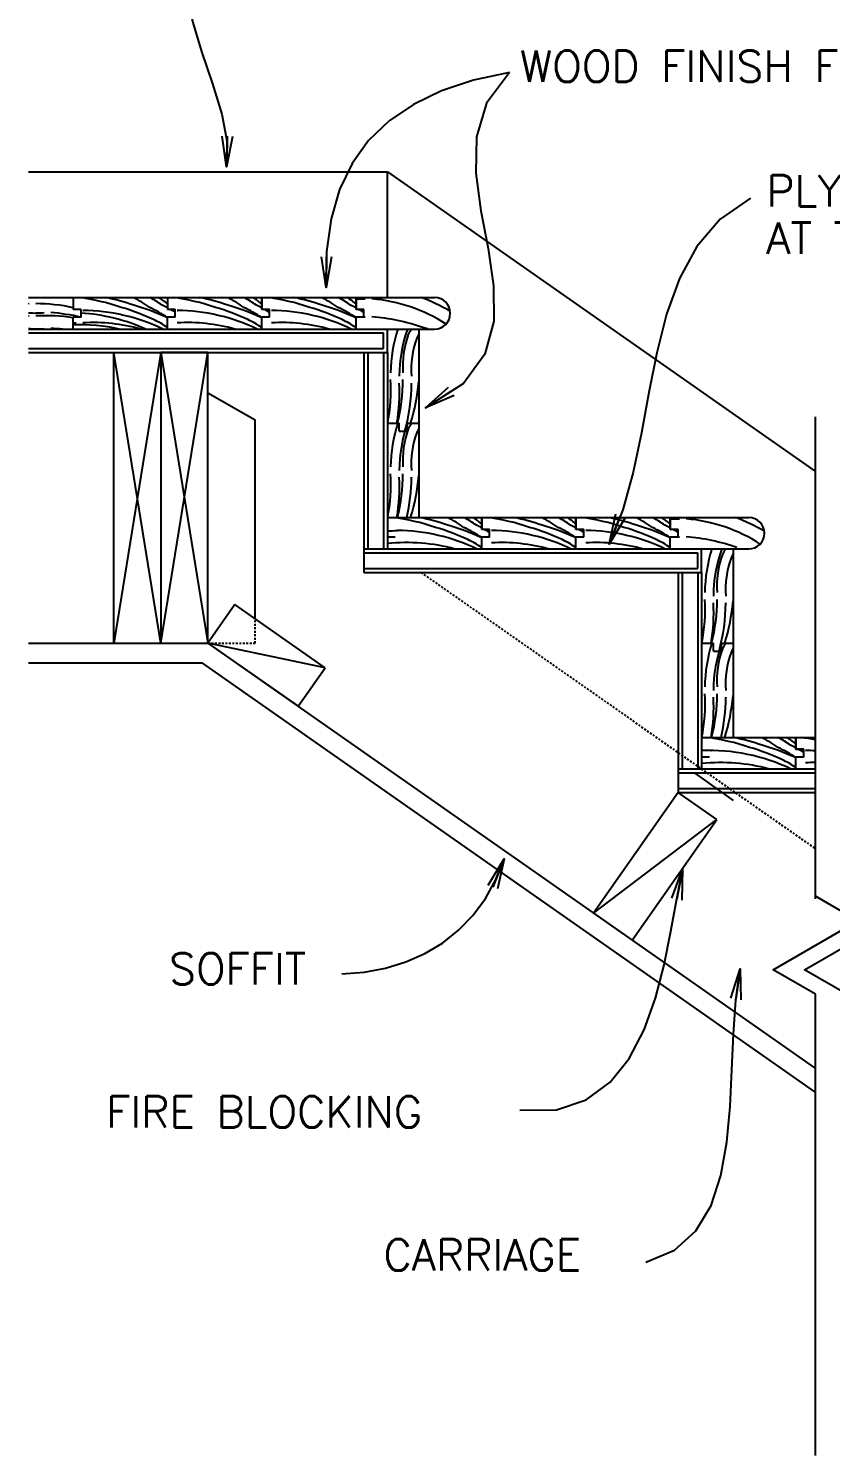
# Model space of a CAD drawing. Header units: inches. Extents: x 26998 to 46838, y -509 to 4343.
# Drawn here: x 39455.2 to 39506.9, y 3585.3 to 3677.3 of the extents above; entities that cross this region are included whole.
import ezdxf

# ---------------------------------------------------------------- set-up
doc = ezdxf.new("R2010")
doc.units = ezdxf.units.IN
doc.header["$LTSCALE"] = 0.5
doc.header["$MEASUREMENT"] = 0
doc.linetypes.add('HIDDEN', pattern=[0.375, 0.25, -0.125])
for name, color, linetype in [('R-AGSFINE', 4, 'Continuous'), ('R-AGSHEAVY', 1, 'Continuous'), ('R-AGSMEDIUM', 2, 'Continuous'), ('R-AGSPATT', 4, 'Continuous'), ('R-AGSTEXT', 6, 'Continuous')]:
    doc.layers.add(name, color=color, linetype=linetype)
doc.styles.add('AGSROMANS', font='romans')

# ---------------------------------------------------------------- blocks, each defined once
blk = doc.blocks.new('AGSARROW')
for points in [[(-1, 0.167), (0, 0), (-1, -0.167)], [(0, 0), (-1, 0)]]:
    blk.add_lwpolyline(points)

msp = doc.modelspace()

# ---------------------------------------------------------------- linework, layer by layer
at = {"layer": 'R-AGSFINE', "linetype": 'HIDDEN'}
for p, q in [((39480.5490991, 3642.2431982), (39505.9728998, 3624.4454428)), ((39469.8408833, 3637.6883743), (39469.8408833, 3639.2705187)), ((39466.8025092, 3637.6883743), (39469.8408833, 3637.6883743))]:
    msp.add_line(p, q, dxfattribs=at)
at = {"layer": 'R-AGSHEAVY'}
for points in [[(39455.2347894, 3659.975259), (39481.4140777, 3659.975259)], [(39455.2347894, 3657.9442017), (39481.4140777, 3657.9442017)], [(39480.4012863, 3657.9442017), (39480.4012863, 3645.7907053)], [(39460.733436, 3637.6883743), (39460.733436, 3656.4277519)], [(39460.733436, 3656.4277519), (39466.8025092, 3656.4277519)], [(39463.7679664, 3656.4277519), (39463.7679664, 3637.6883743)], [(39466.8025092, 3637.6883743), (39466.8025092, 3656.4277519)], [(39478.3757036, 3656.4277519), (39478.3757036, 3643.7651225)], [(39478.3757036, 3645.7907053), (39501.6753796, 3645.7907053)], [(39481.5728396, 3643.7651225), (39501.6753796, 3643.7651225)], [(39500.6625883, 3643.7651225), (39500.6625883, 3631.6061516)], [(39498.6370055, 3642.2431982), (39498.6370055, 3629.5805688)], [(39468.5434155, 3640.1738191), (39466.8025092, 3637.6883743)], [(39474.3519109, 3636.10623), (39468.5434155, 3640.1738191)], [(39460.733436, 3637.6883743), (39466.8025092, 3637.6883743)], [(39466.8025092, 3637.6883743), (39472.6110046, 3633.6207852)], [(39472.6110046, 3633.6207852), (39474.3519109, 3636.10623)], [(39498.6370055, 3631.6061516), (39505.9728998, 3631.6061516)], [(39497.1205558, 3629.5805688), (39505.9728998, 3629.5805688)], [(39497.1205558, 3628.064119), (39491.667906, 3620.2793119)], [(39499.6060005, 3626.3177382), (39497.1205558, 3628.064119)], [(39494.1588253, 3618.5384056), (39499.6060005, 3626.3177382)], [(39491.667906, 3620.2793119), (39494.1588253, 3618.5384056)]]:
    msp.add_lwpolyline(points, dxfattribs=at)
for points in [[(39481.4163554, 3657.9466351, 1), (39481.4163554, 3659.9726365)], [(39501.676369, 3643.7646256, 1), (39501.676369, 3645.7906269)]]:
    msp.add_lwpolyline(points, format="xyb", dxfattribs=at)
at = {"layer": 'R-AGSMEDIUM'}
for p, q in [((39455.2347894, 3668.07759), (39478.3757036, 3668.07759)), ((39478.3757036, 3668.07759), (39505.9728998, 3648.7579103)), ((39478.3757036, 3659.975259), (39478.3757036, 3668.07759)), ((39458.1198762, 3659.975259), (39458.1198762, 3659.2142968)), ((39464.1966244, 3659.975259), (39464.1966244, 3659.2142968)), ((39470.2733726, 3659.975259), (39470.2733726, 3659.2142968)), ((39470.2733726, 3659.2142968), (39470.2733726, 3659.975259)), ((39476.3501209, 3659.975259), (39476.3501209, 3659.2142968)), ((39476.3501209, 3659.2142968), (39476.3501209, 3659.975259)), ((39476.3501209, 3659.2142968), (39476.3501209, 3659.975259)), ((39458.6235346, 3658.7051639), (39458.6235346, 3659.2142968)), ((39464.7002828, 3658.7051639), (39464.7002828, 3659.2142968)), ((39470.777031, 3658.7051639), (39470.777031, 3659.2142968)), ((39470.7825056, 3658.7051639), (39470.7825056, 3659.2142968)), ((39476.8537793, 3658.7051639), (39476.8537793, 3659.2142968)), ((39476.8592538, 3658.7051639), (39476.8592538, 3659.2142968)), ((39458.1198762, 3657.9442017), (39458.1198762, 3658.7051639)), ((39464.1966244, 3657.9442017), (39464.1966244, 3658.7051639)), ((39470.2733726, 3657.9442017), (39470.2733726, 3658.7051639)), ((39470.2733726, 3657.9442017), (39470.2733726, 3658.7051639)), ((39476.3501209, 3657.9442017), (39476.3501209, 3658.7051639)), ((39476.3501209, 3657.9442017), (39476.3501209, 3658.7051639)), ((39476.3501209, 3657.9442017), (39476.3501209, 3658.7051639)), ((39478.3757036, 3656.4277519), (39478.3757036, 3657.9442017)), ((39455.2347894, 3657.6923725), (39478.1238744, 3657.6923725)), ((39478.1238744, 3656.6795811), (39478.1238744, 3657.6923725)), ((39455.2347894, 3656.6795811), (39478.1238744, 3656.6795811)), ((39455.2347894, 3656.4277519), (39478.3757036, 3656.4277519)), ((39463.7679664, 3637.6883743), (39460.733436, 3656.4277519)), ((39463.7679664, 3656.4277519), (39460.733436, 3637.6883743)), ((39463.7679664, 3637.6883743), (39466.8025092, 3656.4277519)), ((39463.7679664, 3656.4277519), (39466.8025092, 3637.6883743)), ((39466.8025092, 3656.4277519), (39463.7679664, 3656.4277519)), ((39466.8025092, 3656.4277519), (39463.7679664, 3656.4277519)), ((39476.8592538, 3656.4277519), (39476.8592538, 3643.7651225)), ((39477.111083, 3656.4277519), (39477.111083, 3643.7651225)), ((39478.1238744, 3656.4277519), (39478.1238744, 3643.7651225)), ((39466.8025092, 3653.8382908), (39469.8408833, 3652.0809609)), ((39469.8408833, 3639.2705187), (39469.8408833, 3652.0809609)), ((39478.3757036, 3651.8674535), (39479.1366658, 3651.8674535)), ((39479.1366658, 3651.3637951), (39479.1366658, 3651.8674535)), ((39479.6457987, 3651.3637951), (39479.6457987, 3651.8674535)), ((39479.6457987, 3651.8674535), (39480.4012863, 3651.8674535)), ((39505.9728998, 3621.2154596), (39505.9728998, 3652.2889937)), ((39479.1366658, 3651.3637951), (39479.6457987, 3651.3637951)), ((39484.4579264, 3645.7907053), (39484.4579264, 3645.0297431)), ((39484.4579264, 3645.0297431), (39484.4579264, 3645.7907053)), ((39484.4579264, 3645.0297431), (39484.4579264, 3645.7907053)), ((39484.4579264, 3645.7907053), (39484.4579264, 3645.0297431)), ((39490.5346746, 3645.7907053), (39490.5346746, 3645.0297431)), ((39490.5346746, 3645.0297431), (39490.5346746, 3645.7907053)), ((39490.5346746, 3645.0297431), (39490.5346746, 3645.7907053)), ((39490.5346746, 3645.7907053), (39490.5346746, 3645.0297431)), ((39490.5346746, 3645.0297431), (39490.5346746, 3645.7907053)), ((39496.6114228, 3645.7907053), (39496.6114228, 3645.0297431)), ((39496.6114228, 3645.0297431), (39496.6114228, 3645.7907053)), ((39496.6114228, 3645.0297431), (39496.6114228, 3645.7907053)), ((39496.6114228, 3645.7907053), (39496.6114228, 3645.0297431)), ((39496.6114228, 3645.0297431), (39496.6114228, 3645.7907053)), ((39496.6114228, 3645.0297431), (39496.6114228, 3645.7907053)), ((39484.4579264, 3643.7651225), (39484.4579264, 3644.5260847)), ((39484.4579264, 3643.759648), (39484.4579264, 3644.5206102)), ((39484.4579264, 3643.759648), (39484.4579264, 3644.5206102)), ((39484.4579264, 3643.759648), (39484.4579264, 3644.5206102)), ((39484.9615848, 3644.5206102), (39484.9615848, 3645.0297431)), ((39484.9615848, 3644.5260847), (39484.9615848, 3645.0297431)), ((39484.9670593, 3644.5206102), (39484.9670593, 3645.0297431)), ((39490.5346746, 3643.7651225), (39490.5346746, 3644.5260847)), ((39490.5346746, 3643.7651225), (39490.5346746, 3644.5260847)), ((39490.5346746, 3643.759648), (39490.5346746, 3644.5206102)), ((39490.5346746, 3643.759648), (39490.5346746, 3644.5206102)), ((39490.5346746, 3643.759648), (39490.5346746, 3644.5206102)), ((39491.038333, 3644.5206102), (39491.038333, 3645.0297431)), ((39491.038333, 3644.5260847), (39491.038333, 3645.0297431)), ((39491.038333, 3644.5260847), (39491.038333, 3645.0297431)), ((39491.0438075, 3644.5206102), (39491.0438075, 3645.0297431)), ((39496.6114228, 3643.7651225), (39496.6114228, 3644.5260847)), ((39496.6114228, 3643.7651225), (39496.6114228, 3644.5260847)), ((39496.6114228, 3643.7651225), (39496.6114228, 3644.5260847)), ((39496.6114228, 3643.759648), (39496.6114228, 3644.5206102)), ((39496.6114228, 3643.759648), (39496.6114228, 3644.5206102)), ((39496.6114228, 3643.759648), (39496.6114228, 3644.5206102)), ((39497.1150812, 3644.5206102), (39497.1150812, 3645.0297431)), ((39497.1150812, 3644.5260847), (39497.1150812, 3645.0297431)), ((39497.1150812, 3644.5260847), (39497.1150812, 3645.0297431)), ((39497.1205558, 3644.5260847), (39497.1205558, 3645.0297431)), ((39476.8592538, 3643.7651225), (39498.6370055, 3643.7651225)), ((39476.8592538, 3643.7651225), (39476.8592538, 3642.2431982)), ((39476.8592538, 3643.5132933), (39498.3851763, 3643.5132933)), ((39498.3851763, 3642.500502), (39498.3851763, 3643.5132933)), ((39498.6370055, 3643.7651225), (39499.3979677, 3643.7651225)), ((39498.6370055, 3642.2431982), (39498.6370055, 3643.7651225)), ((39499.9071007, 3643.7651225), (39500.6625883, 3643.7651225)), ((39476.8592538, 3642.500502), (39498.3851763, 3642.500502)), ((39476.8592538, 3642.2431982), (39498.6370055, 3642.2431982)), ((39497.1205558, 3642.2431982), (39497.1205558, 3629.5805688)), ((39497.372385, 3642.2431982), (39497.372385, 3629.5805688)), ((39498.3851763, 3642.2431982), (39498.3851763, 3629.5805688)), ((39455.2347894, 3637.6883743), (39466.8025092, 3637.6883743)), ((39463.7679664, 3637.6883743), (39466.8025092, 3637.6883743)), ((39466.8025092, 3637.6883743), (39505.9728998, 3610.2663637)), ((39474.3519109, 3636.10623), (39466.8025092, 3637.6883743)), ((39498.6370055, 3637.6883743), (39499.3979677, 3637.6883743)), ((39498.6370055, 3637.6828998), (39499.3979677, 3637.6828998)), ((39499.3979677, 3637.1792414), (39499.3979677, 3637.6883743)), ((39499.3979677, 3637.1792414), (39499.3979677, 3637.6828998)), ((39499.3979677, 3637.1792414), (39499.9071007, 3637.1792414)), ((39499.3979677, 3637.1792414), (39499.9016261, 3637.1792414)), ((39499.9016261, 3637.6883743), (39500.6625883, 3637.6883743)), ((39499.9016261, 3637.1792414), (39499.9016261, 3637.6883743)), ((39499.9071007, 3637.1847159), (39499.9071007, 3637.6883743)), ((39499.9071007, 3637.1792414), (39499.9071007, 3637.6828998)), ((39499.9071007, 3637.6828998), (39500.6625883, 3637.6828998)), ((39455.2347894, 3636.4182792), (39466.4028672, 3636.4182792)), ((39466.4028672, 3636.4182792), (39505.9728998, 3608.7170666)), ((39504.7137538, 3631.6061516), (39504.7137538, 3630.8451894)), ((39504.7137538, 3630.8451894), (39504.7137538, 3631.6061516)), ((39504.7137538, 3630.8451894), (39504.7137538, 3631.6061516)), ((39504.7137538, 3631.6061516), (39504.7137538, 3630.8451894)), ((39504.7137538, 3630.8451894), (39504.7137538, 3631.6061516)), ((39504.7137538, 3630.8451894), (39504.7137538, 3631.6061516)), ((39504.7137538, 3631.6061516), (39504.7137538, 3630.8506639)), ((39505.2174122, 3630.3360564), (39505.2174122, 3630.8451894)), ((39505.2174122, 3630.341531), (39505.2174122, 3630.8451894)), ((39505.2174122, 3630.341531), (39505.2174122, 3630.8451894)), ((39505.2228867, 3630.341531), (39505.2228867, 3630.8506639)), ((39505.2283613, 3630.3360564), (39505.2283613, 3630.8451894)), ((39497.1205558, 3629.5805688), (39497.1205558, 3628.064119)), ((39501.8341415, 3629.5805688), (39505.9728998, 3629.5805688)), ((39504.7137538, 3629.5805688), (39504.7137538, 3630.341531)), ((39504.7137538, 3629.5805688), (39504.7137538, 3630.341531)), ((39504.7137538, 3629.5805688), (39504.7137538, 3630.341531)), ((39504.7137538, 3629.5805688), (39504.7137538, 3630.341531)), ((39504.7137538, 3629.5750943), (39504.7137538, 3630.3360564)), ((39504.7137538, 3629.5750943), (39504.7137538, 3630.3360564)), ((39504.7137538, 3629.5750943), (39504.7137538, 3630.3360564)), ((39497.1205558, 3629.3287396), (39505.9728998, 3629.3287396)), ((39500.7009101, 3627.5549861), (39498.2154653, 3629.3013669)), ((39497.1205558, 3628.3159482), (39505.9728998, 3628.3159482)), ((39497.1205558, 3628.064119), (39505.9728998, 3628.064119)), ((39491.667906, 3620.2793119), (39499.6060005, 3626.3177382)), ((39505.9728998, 3585.3188487), (39505.9728998, 3615.0565931))]:
    msp.add_line(p, q, dxfattribs=at)
at = {"layer": 'R-AGSMEDIUM', "linetype": 'Continuous'}
for points in [[(39505.9728998, 3615.0565931), (39503.2411004, 3616.6387375), (39508.7156483, 3619.7975516), (39505.9728998, 3621.3742214)], [(39507.9984825, 3615.0565931), (39505.2666831, 3616.6387375), (39510.741231, 3619.7975516), (39507.9984825, 3621.3742214)]]:
    msp.add_lwpolyline(points, dxfattribs=at)
at = {"layer": 'R-AGSPATT'}
for p, q in [((39458.6235346, 3659.2142968), (39458.1198762, 3659.2142968)), ((39464.7002828, 3659.2142968), (39464.1966244, 3659.2142968)), ((39470.777031, 3659.2142968), (39470.2733726, 3659.2142968)), ((39470.7825056, 3659.2142968), (39470.2733726, 3659.2142968)), ((39476.8537793, 3659.2142968), (39476.3501209, 3659.2142968)), ((39476.8592538, 3659.2142968), (39476.3501209, 3659.2142968)), ((39476.8592538, 3659.2142968), (39476.3501209, 3659.2142968)), ((39458.6235346, 3658.7051639), (39458.1198762, 3658.7051639)), ((39464.7002828, 3658.7051639), (39464.1966244, 3658.7051639)), ((39464.7002828, 3658.7051639), (39464.1966244, 3658.7051639)), ((39470.777031, 3658.7051639), (39470.2733726, 3658.7051639)), ((39470.777031, 3658.7051639), (39470.2733726, 3658.7051639)), ((39470.7825056, 3658.7051639), (39470.2733726, 3658.7051639)), ((39476.8592538, 3658.7051639), (39476.3501209, 3658.7051639)), ((39478.8848366, 3644.5206102), (39478.3811781, 3644.5206102)), ((39478.8848366, 3644.5206102), (39478.3811781, 3644.5206102)), ((39484.9615848, 3645.0297431), (39484.4579264, 3645.0297431)), ((39484.9670593, 3645.0297431), (39484.4579264, 3645.0297431)), ((39484.9670593, 3645.0297431), (39484.4579264, 3645.0297431)), ((39484.9615848, 3645.0297431), (39484.4579264, 3645.0297431)), ((39484.9615848, 3644.5260847), (39484.4579264, 3644.5260847)), ((39484.9615848, 3644.5206102), (39484.4579264, 3644.5206102)), ((39484.9615848, 3644.5206102), (39484.4579264, 3644.5206102)), ((39484.9670593, 3644.5206102), (39484.4579264, 3644.5206102)), ((39491.038333, 3645.0297431), (39490.5346746, 3645.0297431)), ((39491.0438075, 3645.0297431), (39490.5346746, 3645.0297431)), ((39491.0438075, 3645.0297431), (39490.5346746, 3645.0297431)), ((39491.038333, 3645.0297431), (39490.5346746, 3645.0297431)), ((39491.038333, 3645.0297431), (39490.5346746, 3645.0297431)), ((39491.038333, 3644.5260847), (39490.5346746, 3644.5260847)), ((39491.038333, 3644.5260847), (39490.5346746, 3644.5260847)), ((39491.038333, 3644.5206102), (39490.5346746, 3644.5206102)), ((39491.038333, 3644.5206102), (39490.5346746, 3644.5206102)), ((39491.0438075, 3644.5206102), (39490.5346746, 3644.5206102)), ((39497.1150812, 3645.0297431), (39496.6114228, 3645.0297431)), ((39497.1205558, 3645.0297431), (39496.6114228, 3645.0297431)), ((39497.1205558, 3645.0297431), (39496.6114228, 3645.0297431)), ((39497.1150812, 3645.0297431), (39496.6114228, 3645.0297431)), ((39497.1150812, 3645.0297431), (39496.6114228, 3645.0297431)), ((39497.1205558, 3645.0297431), (39496.6114228, 3645.0297431)), ((39497.1150812, 3644.5260847), (39496.6114228, 3644.5260847)), ((39497.1150812, 3644.5260847), (39496.6114228, 3644.5260847)), ((39497.1205558, 3644.5260847), (39496.6114228, 3644.5260847)), ((39505.2228867, 3630.8506639), (39504.7137538, 3630.8506639)), ((39505.2174122, 3630.8451894), (39504.7137538, 3630.8451894)), ((39505.2228867, 3630.8451894), (39504.7137538, 3630.8451894)), ((39505.2228867, 3630.8451894), (39504.7137538, 3630.8451894)), ((39505.2174122, 3630.8451894), (39504.7137538, 3630.8451894)), ((39505.2174122, 3630.8451894), (39504.7137538, 3630.8451894)), ((39505.2228867, 3630.8451894), (39504.7137538, 3630.8451894)), ((39499.1406639, 3630.3360564), (39498.6370055, 3630.3360564)), ((39499.1406639, 3630.3360564), (39498.6370055, 3630.3360564)), ((39505.2174122, 3630.341531), (39504.7137538, 3630.341531)), ((39505.2174122, 3630.341531), (39504.7137538, 3630.341531)), ((39505.2228867, 3630.341531), (39504.7137538, 3630.341531)), ((39505.2228867, 3630.341531), (39504.7137538, 3630.341531)), ((39505.2228867, 3630.3360564), (39504.7192283, 3630.3360564)), ((39505.2228867, 3630.3360564), (39504.7192283, 3630.3360564)), ((39505.2283613, 3630.3360564), (39504.7192283, 3630.3360564))]:
    msp.add_line(p, q, dxfattribs=at)
for centre, radius, start, end in [((39455.787073, 3649.7373695), 10.4657775, 77.120713889, 78.021605555), ((39456.8757326, 3646.8834494), 13.1890383, 70.817786111, 83.038813889), ((39457.6804911, 3647.0257877), 13.1890383, 70.817786111, 79.062977778), ((39457.0516935, 3650.76111), 10.4657775, 55.057675, 61.691622222), ((39457.8564521, 3650.9034482), 10.4657775, 55.057675, 60.089763889), ((39457.0509428, 3650.2756377), 11.7244612, 52.449002778, 55.8222), ((39462.9524808, 3646.8834494), 13.1890383, 70.817786111, 83.038813889), ((39463.7572394, 3647.0257877), 13.1890383, 70.817786111, 79.062977778), ((39463.1284418, 3650.76111), 10.4657775, 55.057675, 61.691622222), ((39463.9332003, 3650.9034482), 10.4657775, 55.057675, 60.089763889), ((39463.127691, 3650.2756377), 11.7244612, 52.449002778, 55.8222), ((39469.029229, 3646.8834494), 13.1890383, 70.817786111, 83.038813889), ((39469.8339876, 3647.0257877), 13.1890383, 70.817786111, 79.062977778), ((39469.20519, 3650.76111), 10.4657775, 55.057675, 61.691622222), ((39470.0099485, 3650.9034482), 10.4657775, 55.057675, 60.089763889), ((39469.2044392, 3650.2756377), 11.7244612, 52.449002778, 55.8222), ((39476.7375969, 3667.4013238), 7.5123781, 267.043425, 271.554352778), ((39476.4918133, 3649.4636421), 10.4657775, 57.246452778, 85.135188889), ((39476.4910625, 3648.9781698), 11.7244612, 59.619588889, 69.712008333), ((39454.8160218, 3665.311581), 5.7467153, 274.178836111, 274.507327778), ((39455.6536054, 3665.1947748), 6.2163772, 266.136833333, 275.381608333), ((39455.5969246, 3647.4238655), 12.1602528, 78.025588889, 89.487813889), ((39455.254013, 3665.311581), 5.7467153, 274.507327778, 274.618758333), ((39455.611112, 3645.859709), 13.1890383, 76.893372222, 85.374877778), ((39455.5969246, 3647.4238655), 12.1602528, 75.587972222, 75.833388889), ((39457.8305402, 3646.8380889), 12.1602528, 65.967291667, 86.261), ((39458.6352987, 3646.9804271), 12.1602528, 64.370230556, 89.487813889), ((39458.2923871, 3664.8681426), 5.7467153, 274.507327778, 274.618758333), ((39456.7858334, 3644.2704375), 15.7055507, 65.50085, 73.641297222), ((39457.590592, 3644.4127757), 15.7055507, 65.50085, 73.641297222), ((39458.1469378, 3649.3357928), 11.1395043, 57.106205556, 63.909461111), ((39458.9516964, 3649.4781311), 11.1395043, 61.911172222, 63.909461111), ((39458.9516964, 3649.4781311), 11.1395043, 58.932097222, 60.929433333), ((39447.873356, 3637.025184), 27.8204214, 52.782625, 52.899991667), ((39464.7120469, 3646.9804271), 12.1602528, 64.370230556, 89.487813889), ((39464.3691353, 3664.8681426), 5.7467153, 274.507327778, 274.618758333), ((39462.8625817, 3644.2704375), 15.7055507, 65.50085, 73.641297222), ((39463.6673402, 3644.4127757), 15.7055507, 65.50085, 73.641297222), ((39464.2236861, 3649.3357928), 11.1395043, 57.106205556, 63.909461111), ((39465.0284446, 3649.4781311), 11.1395043, 61.911172222, 63.909461111), ((39465.0284446, 3649.4781311), 11.1395043, 58.932097222, 60.929433333), ((39453.9501043, 3637.025184), 27.8204214, 52.782625, 52.899991667), ((39470.7887952, 3646.9804271), 12.1602528, 64.370230556, 89.487813889), ((39470.4458836, 3664.8681426), 5.7467153, 274.507327778, 274.618758333), ((39468.9393299, 3644.2704375), 15.7055507, 65.50085, 73.641297222), ((39469.7440884, 3644.4127757), 15.7055507, 65.50085, 73.641297222), ((39470.3004343, 3649.3357928), 11.1395043, 57.106205556, 63.909461111), ((39471.1051928, 3649.4781311), 11.1395043, 61.911172222, 63.909461111), ((39471.1051928, 3649.4781311), 11.1395043, 58.932097222, 60.929433333), ((39460.0268525, 3637.025184), 27.8204214, 52.782625, 52.899991667), ((39455.2824981, 3667.7488265), 8.961502, 269.694936111, 269.904983333), ((39455.7850168, 3663.7020639), 5.7467153, 264.505663889, 274.507327778), ((39456.3368609, 3647.1448301), 11.6596063, 81.203702778, 93.103422222), ((39456.5659196, 3645.8143484), 12.1602528, 85.948175, 89.487813889), ((39456.223008, 3663.7020639), 5.7467153, 274.507327778, 274.618758333), ((39458.5704765, 3646.5590534), 11.6596063, 77.543819445, 92.214847222), ((39458.3208722, 3667.3053881), 8.961502, 268.714780556, 269.904983333), ((39459.375235, 3646.7013917), 11.6596063, 74.634133333, 93.103422222), ((39459.144331, 3650.3622023), 9.1920789, 56.658027778, 63.131725), ((39459.9490895, 3650.5045406), 9.1920789, 62.478216667, 63.131725), ((39465.4519832, 3646.7013917), 11.6596063, 74.634133333, 93.103422222), ((39465.2210792, 3650.3622023), 9.1920789, 56.658027778, 63.131725), ((39466.0258378, 3650.5045406), 9.1920789, 62.478216667, 63.131725), ((39471.5287315, 3646.7013917), 11.6596063, 74.634133333, 93.103422222), ((39471.2978274, 3650.3622023), 9.1920789, 56.658027778, 63.131725), ((39472.102586, 3650.5045406), 9.1920789, 62.478216667, 63.131725), ((39476.3583457, 3664.9210474), 6.2163772, 274.621783333, 275.381608333), ((39476.3158524, 3645.5859816), 13.1890383, 70.817786111, 85.374877778), ((39487.5452808, 3655.1154227), 8.961502, 161.599361111, 179.904983333), ((39488.0982102, 3654.8854917), 8.961502, 160.04285, 179.904983333), ((39490.1268327, 3652.5566501), 11.5565676, 152.212730555, 154.197672222), ((39476.2259532, 3642.9729696), 15.7055507, 72.410297222, 73.641297222), ((39485.1080353, 3655.581899), 5.7467153, 159.580775, 184.507327778), ((39485.6609646, 3655.351968), 5.7467153, 159.580775, 184.507327778), ((39490.6797621, 3652.326719), 11.5565676, 152.798588889, 154.197672222), ((39466.9412844, 3654.0610599), 11.6596063, 349.155930556, 3.103422222), ((39467.4942137, 3653.8311289), 11.6596063, 350.304236111, 3.103422222), ((39467.2203198, 3654.8009962), 12.1602528, 346.040272222, 359.487813889), ((39485.1080353, 3655.1439078), 5.7467153, 184.507327778, 184.618758333), ((39467.7732491, 3654.5710652), 12.1602528, 344.707319444, 359.487813889), ((39467.2656804, 3655.7558038), 13.1890383, 342.853472222, 354.841094445), ((39485.6609646, 3654.9139768), 5.7467153, 184.507327778, 184.618758333), ((39487.5452808, 3649.0386745), 8.961502, 161.599361111, 179.904983333), ((39488.0982102, 3648.8087435), 8.961502, 160.04285, 179.904983333), ((39485.1080353, 3649.5051508), 5.7467153, 159.580775, 184.507327778), ((39490.1268327, 3646.4799018), 11.5565676, 152.212730555, 154.197672222), ((39490.6797621, 3646.2499708), 11.5565676, 152.798588889, 154.197672222), ((39485.6609646, 3649.2752197), 5.7467153, 159.580775, 184.507327778), ((39466.9412844, 3647.9843117), 11.6596063, 349.155930556, 3.103422222), ((39467.4942137, 3647.7543807), 11.6596063, 350.304236111, 3.103422222), ((39467.2203198, 3648.724248), 12.1602528, 346.040272222, 359.487813889), ((39485.1080353, 3649.0671596), 5.7467153, 184.507327778, 184.618758333), ((39467.7732491, 3648.494317), 12.1602528, 347.153969444, 359.487813889), ((39467.2656804, 3649.6790555), 13.1890383, 342.853472222, 354.841094445), ((39485.6609646, 3648.8372285), 5.7467153, 184.507327778, 184.618758333), ((39477.1370345, 3632.6988957), 13.1890383, 70.817786111, 83.038813889), ((39477.9417931, 3632.8412339), 13.1890383, 70.817786111, 79.062977778), ((39477.0471354, 3630.0858838), 15.7055507, 65.50085, 73.641297222), ((39477.8518939, 3630.228222), 15.7055507, 65.50085, 73.641297222), ((39477.3129955, 3636.5765563), 10.4657775, 55.057675, 61.691622222), ((39478.4082398, 3635.1512391), 11.1395043, 57.106205556, 63.909461111), ((39478.117754, 3636.7188945), 10.4657775, 55.057675, 60.089763889), ((39477.3122447, 3636.091084), 11.7244612, 52.449002778, 55.8222), ((39479.2129983, 3635.2935773), 11.1395043, 61.911172222, 63.909461111), ((39483.2137828, 3632.6988957), 13.1890383, 70.817786111, 83.038813889), ((39484.0185413, 3632.8412339), 13.1890383, 70.817786111, 79.062977778), ((39483.1238836, 3630.0858838), 15.7055507, 65.50085, 73.641297222), ((39483.9286422, 3630.228222), 15.7055507, 65.50085, 73.641297222), ((39483.3897437, 3636.5765563), 10.4657775, 55.057675, 61.691622222), ((39484.484988, 3635.1512391), 11.1395043, 57.106205556, 63.909461111), ((39484.1945023, 3636.7188945), 10.4657775, 55.057675, 60.089763889), ((39483.3889929, 3636.091084), 11.7244612, 52.449002778, 55.8222), ((39485.2897466, 3635.2935773), 11.1395043, 61.911172222, 63.909461111), ((39489.290531, 3632.6988957), 13.1890383, 70.817786111, 83.038813889), ((39490.0952895, 3632.8412339), 13.1890383, 70.817786111, 79.062977778), ((39489.2006318, 3630.0858838), 15.7055507, 65.50085, 73.641297222), ((39490.0053904, 3630.228222), 15.7055507, 65.50085, 73.641297222), ((39489.4664919, 3636.5765563), 10.4657775, 55.057675, 61.691622222), ((39490.5617362, 3635.1512391), 11.1395043, 57.106205556, 63.909461111), ((39490.2712505, 3636.7188945), 10.4657775, 55.057675, 60.089763889), ((39489.4657412, 3636.091084), 11.7244612, 52.449002778, 55.8222), ((39491.3664948, 3635.2935773), 11.1395043, 61.911172222, 63.909461111), ((39496.9988988, 3653.2167701), 7.5123781, 267.043425, 271.554352778), ((39496.7531152, 3635.2790884), 10.4657775, 57.246452778, 85.135188889), ((39496.7523645, 3634.7936161), 11.7244612, 59.619588889, 69.712008333), ((39478.5536891, 3650.6835888), 5.7467153, 268.225169444, 274.618758333), ((39479.636537, 3632.516838), 11.6596063, 74.634133333, 96.207925), ((39478.8966007, 3632.7958734), 12.1602528, 64.370230556, 89.487813889), ((39479.4056329, 3636.1776486), 9.1920789, 56.658027778, 63.131725), ((39480.2103915, 3636.3199869), 9.1920789, 62.478216667, 63.131725), ((39479.2129983, 3635.2935773), 11.1395043, 58.932097222, 60.929433333), ((39468.134658, 3622.8406303), 27.8204214, 52.782625, 52.899991667), ((39484.9733489, 3632.7958734), 12.1602528, 64.370230556, 89.487813889), ((39484.6304373, 3650.6835888), 5.7467153, 274.507327778, 274.618758333), ((39485.7132852, 3632.516838), 11.6596063, 74.634133333, 93.103422222), ((39485.4823812, 3636.1776486), 9.1920789, 56.658027778, 63.131725), ((39486.2871397, 3636.3199869), 9.1920789, 62.478216667, 63.131725), ((39485.2897466, 3635.2935773), 11.1395043, 58.932097222, 60.929433333), ((39474.2114062, 3622.8406303), 27.8204214, 52.782625, 52.899991667), ((39491.0500971, 3632.7958734), 12.1602528, 64.370230556, 89.487813889), ((39490.7071855, 3650.6835888), 5.7467153, 274.507327778, 274.618758333), ((39491.7900334, 3632.516838), 11.6596063, 74.634133333, 93.103422222), ((39491.5591294, 3636.1776486), 9.1920789, 56.658027778, 63.131725), ((39492.3638879, 3636.3199869), 9.1920789, 62.478216667, 63.131725), ((39491.3664948, 3635.2935773), 11.1395043, 58.932097222, 60.929433333), ((39480.2881544, 3622.8406303), 27.8204214, 52.782625, 52.899991667), ((39496.6196477, 3650.7364937), 6.2163772, 274.621783333, 275.381608333), ((39496.5771543, 3631.4014278), 13.1890383, 70.817786111, 85.374877778), ((39507.8065828, 3640.9363436), 8.961502, 161.599361111, 179.904983333), ((39508.3595121, 3640.7064125), 8.961502, 160.04285, 179.904983333), ((39505.3693372, 3641.4028198), 5.7467153, 159.580775, 184.507327778), ((39510.3881347, 3638.3775709), 11.5565676, 152.212730555, 154.197672222), ((39510.941064, 3638.1476399), 11.5565676, 152.798588889, 154.197672222), ((39505.9222665, 3641.1728888), 5.7467153, 159.580775, 184.507327778), ((39487.2025863, 3639.8819807), 11.6596063, 349.155930556, 3.103422222), ((39487.4816217, 3640.621917), 12.1602528, 346.040272222, 359.487813889), ((39505.3693372, 3640.9648286), 5.7467153, 184.507327778, 184.618758333), ((39487.7555157, 3639.6520497), 11.6596063, 350.304236111, 3.103422222), ((39488.0345511, 3640.391986), 12.1602528, 344.707319444, 359.487813889), ((39487.5269823, 3641.5767246), 13.1890383, 342.853472222, 354.841094445), ((39505.9222665, 3640.7348976), 5.7467153, 184.507327778, 184.618758333), ((39507.8065828, 3634.8541208), 8.961502, 161.599361111, 179.904983333), ((39508.3595121, 3634.6241898), 8.961502, 160.04285, 179.904983333), ((39505.3693372, 3635.320597), 5.7467153, 159.580775, 184.507327778), ((39510.3881347, 3632.2953481), 11.5565676, 152.212730555, 154.197672222), ((39505.9222665, 3635.090666), 5.7467153, 159.580775, 184.507327778), ((39510.941064, 3632.0654171), 11.5565676, 152.798588889, 154.197672222), ((39487.2025863, 3633.7997579), 11.6596063, 349.155930556, 3.103422222), ((39487.7555157, 3633.5698269), 11.6596063, 350.304236111, 3.103422222), ((39487.4816217, 3634.5396942), 12.1602528, 346.040272222, 359.487813889), ((39505.3693372, 3634.8826058), 5.7467153, 184.507327778, 184.618758333), ((39488.0345511, 3634.3097632), 12.1602528, 347.153969444, 359.487813889), ((39487.5269823, 3635.4945018), 13.1890383, 342.853472222, 354.841094445), ((39505.9222665, 3634.6526748), 5.7467153, 184.507327778, 184.618758333), ((39497.3928619, 3618.514342), 13.1890383, 70.817786111, 83.038813889), ((39498.1976205, 3618.6566802), 13.1890383, 70.817786111, 79.062977778), ((39497.5688229, 3622.3920025), 10.4657775, 55.057675, 61.691622222), ((39498.3735814, 3622.5343408), 10.4657775, 55.057675, 60.089763889), ((39497.5680721, 3621.9065302), 11.7244612, 52.449002778, 55.8222), ((39503.4750847, 3618.514342), 13.1890383, 79.083063889, 83.038813889), ((39499.1524281, 3618.6113196), 12.1602528, 64.370230556, 92.429258333), ((39498.8095165, 3636.4990351), 5.7467153, 274.507327778, 274.618758333), ((39497.3029628, 3615.90133), 15.7055507, 65.50085, 73.641297222), ((39498.1077213, 3616.0436683), 15.7055507, 65.50085, 73.641297222), ((39498.6640672, 3620.9666854), 11.1395043, 57.106205556, 63.909461111), ((39499.4688257, 3621.1090236), 11.1395043, 61.911172222, 63.909461111), ((39499.4688257, 3621.1090236), 11.1395043, 58.932097222, 60.929433333), ((39488.3904854, 3608.6560766), 27.8204214, 52.782625, 52.899991667), ((39505.2346508, 3618.6113196), 12.1602528, 86.519433333, 89.487813889), ((39504.8917392, 3636.4990351), 5.7467153, 274.507327778, 274.618758333), ((39499.8923644, 3618.3322842), 11.6596063, 74.634133333, 96.180866667), ((39499.6614603, 3621.9930949), 9.1920789, 56.658027778, 63.131725), ((39500.4662189, 3622.1354331), 9.1920789, 62.478216667, 63.131725), ((39505.9745871, 3618.3322842), 11.6596063, 90.008291666, 93.103422222)]:
    msp.add_arc(centre, radius, start, end, dxfattribs=at)
at = {"layer": 'R-AGSTEXT'}
for points in [[(39469.6882529, 3683.9487424), (39467.45595, 3683.5220176), (39466.1137743, 3682.5978587), (39465.499873, 3681.2688216), (39465.4523929, 3679.6274619), (39465.809481, 3677.7663354), (39466.4092843, 3675.777998), (39467.0899497, 3673.7550054), (39467.6896243, 3671.7899133), (39468.0464549, 3669.9752776), (39467.9985885, 3668.403654)], [(39486.2472276, 3674.4865338), (39483.936036, 3673.989023), (39481.870203, 3673.3049844), (39480.0517548, 3672.4303632), (39478.4827174, 3671.3611047), (39477.1651168, 3670.0931543), (39476.100979, 3668.6224573), (39475.29233, 3666.944959), (39474.7411959, 3665.0566048), (39474.4496026, 3662.95334), (39474.4195763, 3660.6311099)], [(39486.2472276, 3674.4865338), (39484.7563847, 3672.5133039), (39484.1102374, 3670.3270581), (39484.0712025, 3667.99188), (39484.4016971, 3665.5718535), (39484.8641378, 3663.1310622), (39485.2209417, 3660.7335899), (39485.2345256, 3658.4435204), (39484.6673064, 3656.3249373), (39483.2817009, 3654.4419245), (39480.8401261, 3652.8585657)], [(39501.792316, 3666.3758815), (39499.8345576, 3665.0182488), (39498.3366692, 3663.2703535), (39497.2133082, 3661.2058156), (39496.379132, 3658.8982551), (39495.7487983, 3656.421292), (39495.2369644, 3653.8485461), (39494.7582879, 3651.2536376), (39494.2274262, 3648.7101862), (39493.5590369, 3646.2918121), (39492.6677774, 3644.0721352)], [(39475.4330246, 3616.3612874), (39476.8725075, 3616.4748987), (39478.2506106, 3616.7333219), (39479.5576953, 3617.1347385), (39480.7841228, 3617.6773302), (39481.9202544, 3618.3592784), (39482.9564514, 3619.1787648), (39483.8830752, 3620.1339709), (39484.6904869, 3621.2230784), (39485.3690479, 3622.4442687), (39485.9091195, 3623.7957235)], [(39486.9230058, 3607.5748569), (39489.2742571, 3607.6130469), (39491.1982756, 3608.247268), (39492.7466368, 3609.3803685), (39493.9709161, 3610.9151966), (39494.922689, 3612.7546005), (39495.6535311, 3614.8014284), (39496.2150178, 3616.9585286), (39496.6587246, 3619.1287493), (39497.0362271, 3621.2149388), (39497.3991008, 3623.1199453)], [(39495.0336581, 3597.7745402), (39496.8947679, 3598.5461155), (39498.2715247, 3599.7909887), (39499.2411591, 3601.4250787), (39499.8809017, 3603.3643041), (39500.2679829, 3605.524584), (39500.4796333, 3607.821837), (39500.5930834, 3610.171982), (39500.6855639, 3612.4909379), (39500.8343051, 3614.6946235), (39501.1165378, 3616.6989575)]]:
    msp.add_lwpolyline(points, dxfattribs=at)

# ---------------------------------------------------------------- block references
for p, xscale, yscale, zscale, rotation in [((39467.9985885, 3668.403654), 1.970837260296916, 1.970837260296916, 1.970837260296916, 268.2555020615303), ((39474.4195763, 3660.6311099), 1.970837260296918, 1.970837260296918, 1.970837260296918, 269.2592086423066), ((39480.8401261, 3652.8585657), 1.970837260296917, 1.970837260296917, 1.970837260296917, 212.9633686285227), ((39492.6677774, 3644.0721352), 1.970837260296917, 1.970837260296917, 1.970837260296917, 248.1232238383867), ((39485.9091195, 3623.7957235), 1.970837260296918, 1.970837260296918, 1.970837260296918, 68.2172439300565), ((39497.3991008, 3623.1199453), 1.970837260296919, 1.970837260296919, 1.970837260296919, 79.21525966200093), ((39501.1165378, 3616.6989575), 1.970837260296915, 1.970837260296915, 1.970837260296915, 81.98481059287768)]:
    msp.add_blockref('AGSARROW', p, dxfattribs=dict(at, xscale=xscale, yscale=yscale, zscale=zscale, rotation=rotation))

# ---------------------------------------------------------------- texts
at = {"layer": 'R-AGSTEXT', "style": 'AGSROMANS'}
for s, p in [('WOOD FINISH FLOORING', (39486.9230058, 3673.878202)), ('PLYWOOD SUBFLOOR', (39502.8062023, 3665.8354341)), ('AT TREAD AND RISER', (39502.8062023, 3662.8009341)), ('SOFFIT', (39464.2987349, 3615.6855092)), ('FIRE BLOCKING', (39460.2436277, 3606.459801)), ('CARRIAGE', (39478.1245037, 3597.2340928))]:
    msp.add_text(s, height=2.023, dxfattribs=at).set_placement(p)

doc.saveas('drawing.dxf')
